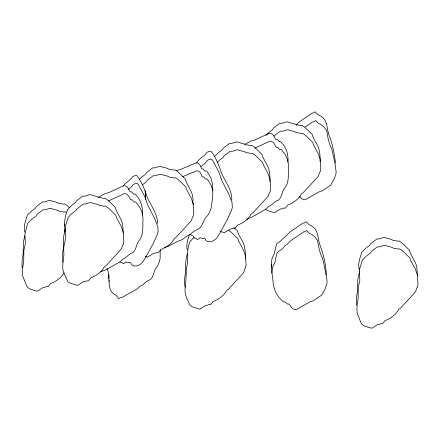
<?xml version="1.0" encoding="UTF-8"?>
<svg xmlns="http://www.w3.org/2000/svg" width="440" height="440" viewBox="0 0 440 440"><rect width="100%" height="100%" fill="white"/><g stroke="black" fill="none" stroke-linecap="round" stroke-linejoin="round"><path stroke-width="0.66" d="M65.093 231.946L65.599 225.753L68.222 217.278L72.353 213.158L76.093 210.424L76.901 208.868L83.336 203.995C86.201 204.705 88.308 202.406 91.179 202.543C93.946 204.127 97.257 203.572 99.77 205.645C101.75 204.99 103.483 206.954 105.418 206.008C109.439 208.307 112.178 212.003 115.687 215.012L116.622 217.855L121.204 226.309L123.107 231.858L123.849 240.939L123.25 244.552L122.513 245.245L121.49 248.787C116.457 254.485 111.227 260.062 106.068 265.623L104.368 266.701C101.981 271.92 96.124 275.853 90.877 277.811L88.242 280.995L86.526 280.83L85.118 281.556L83.468 281.738L77.561 285.428L70.774 283.426L67.991 281.804C65.978 278.096 64.405 274.115 62.942 270.122C62.002 263.885 64.394 257.857 63.8 251.664C62.849 244.954 67.227 238.513 65.093 231.946C63.751 224.274 64.773 216.53 67.7 209.38L71.825 205.26L75.57 202.532L76.373 200.976L82.814 196.097C85.679 196.812 87.786 194.507 90.651 194.651C93.418 196.229 96.734 195.674 99.248 197.747C101.228 197.098 102.96 199.056 104.896 198.11C108.917 200.415 111.656 204.105 115.165 207.114L116.1 209.963L121.638 220.88L122.579 223.96L123.321 233.041M160.232 249.997L160.116 258.66L159.077 262.537L158.191 264.825L155.276 269.121L152.603 276.518L151.547 278.366L150.359 279.499L146.3 281.512L142.632 285.021L140.008 286.336L136.824 289.141C131.94 292.006 126.792 294.668 121.787 297.561L120.852 297.468L118.635 298.639L116.342 295.614L114.675 294.272L113.96 294.162C105.886 288.195 111.227 276.93 107.173 268.862M157.57 223.377C157.564 213.642 150.716 205.546 147.103 196.917C144.711 189.387 141.674 181.797 136.791 175.522L134.778 175.676L132.655 176.638C130.449 180.736 125.395 182.138 123.145 186.12M231.787 199.683C232.078 189.712 224.994 181.451 221.331 172.656C218.933 165.127 215.903 157.537 211.019 151.261L209 151.415L206.882 152.383C204.413 156.799 198.781 158.246 196.708 162.938M326.387 274.885C325.87 264.715 323.625 254.48 319.935 245.02C317.537 238.436 318.654 229.625 311.465 225.869L308.864 224.582L306.097 221.722L304.084 223.031L303.138 222.998C298.623 226.21 293.925 229.202 289.542 232.364L286.231 235.879C282.937 237.804 280.918 241.775 277.074 243.364C274.835 248.023 275.226 253.55 272.206 257.966C269.918 266.629 272.828 275.423 273.235 284.114C274.401 289.668 276.447 294.987 280.511 299.079L283.767 302.225L284.993 301.846L287.441 304.018L289.086 304.013C290.923 306.482 292.49 310.062 296.186 309.722L310.602 301.499L313.203 300.8L321.607 295.174L324.923 289.41L326.97 283.657L326.997 280.027L324.192 265.293L322.867 259.375L320.518 253.787L319.138 248.924L317.372 240.202L314.787 236.792L312.048 234.641L309.447 233.349L306.68 230.489L304.661 231.798L303.721 231.77C299.206 234.982 294.509 237.969 290.125 241.137L287.408 244.134L285.01 245.619L281.925 249.348L278.218 251.62L277.216 252.83L276.463 254.733L275 262.273L272.789 266.739L271.865 272.998M176.566 170.445L179.372 169.934L196.119 162.844C199.716 162.663 200.574 166.304 201.691 168.911L203.346 169.015L204.765 171.094L206.547 171.017L207.103 171.529L210.793 177.672L212.273 182.903L212.801 190.867L212.702 197.423L211.024 208.401L209.539 212.218L208.384 214.467L204.941 218.691L201.399 225.979L199.485 228.448L194.436 230.885L190.311 234.339L186.137 236.511L182.325 239.558L177.87 241.285L167.712 246.648L166.771 246.554L164.72 247.753L164.335 247.478M142.318 215.083C142.951 208.835 141.658 202.318 137.792 197.252L135.058 193.903L133.776 194.205L131.692 191.884L130.059 191.78C128.645 189.184 127.556 185.504 123.904 185.636L108.235 192.869L105.534 193.391L98.065 197.516M287.958 162.008C288.404 155.953 287.106 149.699 283.355 144.798L280.627 141.455L279.339 141.752L277.255 139.43L275.622 139.326C274.208 136.73 273.119 133.05 269.467 133.183L253.798 140.415L251.097 140.938L244.827 144.447M245.278 258.544C245.696 253.913 245.179 249.079 243.892 244.574C242.281 239.74 238.601 235.813 237.413 230.808L234.047 227.601M269.962 181.484C270.116 177.056 269.797 172.42 268.477 168.119C266.871 163.284 263.186 159.357 262.004 154.352C258.495 151.349 255.756 147.653 251.735 145.354C249.799 146.295 248.067 144.337 246.087 144.991C243.573 142.912 240.257 143.473 237.496 141.889C234.625 141.746 232.518 144.051 229.653 143.336L223.218 148.214L222.409 149.771L218.669 152.499L214.539 156.618M320.111 161.453C320.265 157.02 319.946 152.383 318.626 148.082C317.02 143.253 313.341 139.321 312.152 134.321C308.644 131.312 305.905 127.617 301.884 125.318C299.948 126.264 298.216 124.3 296.236 124.955C293.722 122.881 290.411 123.437 287.645 121.853C284.774 121.715 282.667 124.014 279.802 123.305L273.367 128.183L272.558 129.739L268.818 132.468L266.002 135.46M24.8 235.857L23.348 242.396L23.155 254.249L22.275 258.825L22 263.406L22.149 267.982M65.192 229.499L63.619 236.638L63.421 248.49L62.541 253.066L62.266 257.653L62.414 262.224M187.319 253.792C185.636 259.781 185.273 265.991 185.669 272.19C184.707 277.052 183.843 282.32 185.114 287.177M359.216 272.916L357.77 279.455L357.572 291.313L356.697 295.889L356.422 300.471L356.57 305.041M63.971 272.916C61.215 277.745 55.836 281.754 50.611 283.569L47.977 286.754L46.261 286.589L44.852 287.315L43.197 287.496L37.296 291.187L36.108 290.906L30.503 289.185L27.726 287.557L26.499 285.566L22.671 275.88L22.523 271.304L22.798 266.723L23.678 262.147L23.875 250.289L25.449 243.155L24.86 234.597L27.099 225.352L27.957 223.031L32.081 218.917L35.827 216.183L37.334 214.038L43.071 209.754C45.936 210.463 48.043 208.164 50.908 208.302C53.675 209.886 56.991 209.33 59.505 211.404C61.485 210.749 63.217 212.713 65.153 211.767L66.281 212.487M189.563 234.262C188.04 239.146 185.818 244.459 187.237 249.629M139.469 179.46L141.818 176.963L145.558 174.235L146.366 172.678L152.801 167.799C155.666 168.514 157.773 166.21 160.644 166.353C163.405 167.931 166.722 167.376 169.235 169.45C171.215 168.801 172.948 170.759 174.884 169.812C178.904 172.117 181.643 175.808 185.152 178.816C187.424 186.456 194.04 192.726 192.852 201.3M217.316 162.393L219.191 160.397L222.937 157.669L223.74 156.112L230.181 151.234C233.041 151.948 235.153 149.644 238.018 149.787C240.785 151.371 244.101 150.81 246.615 152.884C248.589 152.235 250.322 154.193 252.258 153.246C256.284 155.551 259.017 159.247 262.526 162.25L263.461 165.099L268.043 173.547L269.946 179.097L270.688 188.177L270.089 191.796L269.352 192.484L268.329 196.026C263.296 201.724 258.065 207.301 252.912 212.861L251.207 213.939C248.82 219.159 242.963 223.091 237.721 225.049L235.087 228.234L233.371 228.074L231.957 228.795L230.307 228.982L224.4 232.672L220.105 231.435M194.134 237.353L190.476 240.972C185.597 249.656 189.233 259.254 186.395 268.23C186.191 275.297 185.939 282.238 185.042 289.245C184.547 295.152 187.836 300.388 190.245 305.498L193.023 307.12L199.815 309.127L205.716 305.432L207.367 305.25L208.78 304.53L210.496 304.689L213.131 301.505C218.372 299.547 224.23 295.614 226.617 290.395L228.322 289.317C233.475 283.756 238.706 278.179 243.738 272.481L244.767 268.939L245.498 268.252L246.098 264.632L245.355 255.552L243.458 250.003L238.876 241.555L237.941 238.706C234.773 235.994 232.243 232.711 228.8 230.423M296.247 125.103L298.595 122.425C302.979 119.262 307.675 116.27 312.191 113.058L313.137 113.091L315.15 111.782L317.916 114.642L320.518 115.929C327.712 119.686 326.596 128.496 328.988 135.075C332.69 143.919 334.235 153.522 335.533 162.998M273.889 136.076L280.329 131.203C283.19 131.912 285.302 129.613 288.167 129.751C290.934 131.335 294.25 130.779 296.764 132.853C298.743 132.198 300.476 134.162 302.407 133.216C306.433 135.514 309.172 139.211 312.675 142.219L313.616 145.062L318.192 153.516L320.095 159.066L320.837 168.141L320.238 171.76L319.506 172.453L318.478 175.995C313.445 181.687 308.215 187.264 303.061 192.83L301.356 193.908C298.969 199.128 293.111 203.06 287.87 205.018L285.236 208.203L283.52 208.038L282.106 208.758L280.456 208.945L274.549 212.636L267.762 210.634L265.54 209.33M128.414 189.431L131.049 187.352L133.183 184.597L135.305 183.634L137.319 183.48L138.336 184.503L144.727 196.389L147.631 204.875L154.506 218.24L157.828 226.765L158.092 231.902L157.273 234.575L153.159 243.722L145.189 258.209L142.505 262.301C139.843 265.166 135.734 267.586 131.874 264.996L130.51 262.416L128.095 262.702L125.884 261.954L123.552 263.791L121.55 262.383L120.676 262.543L119.873 262.136M201.058 166.419L205.271 163.097L207.411 160.341L209.528 159.379L211.547 159.22L212.559 160.243L218.95 172.128L221.859 180.615L228.734 193.98L232.051 202.505L232.315 207.642L231.501 210.315L227.387 219.461L219.412 233.948L216.733 238.04C214.071 240.911 209.963 243.331 206.102 240.735L204.738 238.156L202.323 238.441L200.112 237.694L197.78 239.531L197.148 239.41L195.778 238.123L194.403 238.189L192.979 235.901L191.356 235.252L190.46 234.24M142.34 184.861L146.086 182.127L147.593 179.988L153.329 175.698C156.189 176.407 158.301 174.108 161.166 174.246C163.933 175.83 167.244 175.274 169.757 177.347C171.738 176.693 173.47 178.656 175.406 177.711C179.432 180.01 182.166 183.706 185.674 186.714L186.61 189.558L191.191 198.011L193.094 203.561L193.837 212.641L193.237 216.255L192.5 216.948L191.477 220.49C186.445 226.188 181.214 231.764 176.061 237.325L174.356 238.403C171.969 243.623 166.111 247.555 160.87 249.513L158.235 252.698L156.519 252.532L155.106 253.259L153.456 253.44L147.548 257.131L145.118 256.471M305.179 126.99L312.774 121.831L313.72 121.858L315.733 120.549L318.5 123.409L321.101 124.702L323.846 126.852L325.875 129.222L326.931 131.863L328.196 138.985L329.571 143.847L331.92 149.435L334.928 163.152L336.116 171.771L336.023 173.718L334.411 178.464L330.66 185.235L322.262 190.861L319.66 191.56L305.245 199.782C302.902 199.892 300.68 198.429 299.717 196.323M108.763 200.827L124.432 193.595C128.084 193.463 129.173 197.142 130.587 199.744L132.22 199.848L134.305 202.163L135.592 201.867L138.32 205.211C142.186 210.281 143.479 216.794 142.846 223.042C142.84 228.839 143.138 235.021 139.535 239.993C136.109 243.469 136.692 249.354 132.968 252.544C128.986 253.561 126.803 257.477 123.294 258.913L119.438 262.185C114.554 265.051 109.401 267.713 104.401 270.606L103.466 270.512L101.585 271.739L100.909 271.128M254.931 148.082L269.995 141.141C273.647 141.009 274.736 144.689 276.149 147.29L277.783 147.395L279.873 149.71L281.155 149.413L283.882 152.757C287.755 157.828 289.041 164.34 288.409 170.588C288.404 176.385 288.706 182.567 285.098 187.539C281.672 191.015 282.255 196.9 278.537 200.09C274.549 201.108 272.365 205.024 268.862 206.459L265.001 209.732C260.117 212.597 254.969 215.259 249.964 218.152L249.029 218.059L247.148 219.285L246.741 219.005M182.837 176.578L196.647 170.803C200.244 170.621 201.102 174.262 202.224 176.869L203.874 176.979L205.293 179.053L207.075 178.976L207.631 179.493L211.321 185.631L212.801 190.867M69.031 207.587L67.633 205.81L64.625 203.869C62.689 204.815 60.962 202.851 58.982 203.506C56.469 201.432 53.152 201.988 50.386 200.409C47.52 200.266 45.408 202.571 42.548 201.856L36.108 206.734L35.305 208.291L31.559 211.019L27.434 215.138C25.751 220.583 23.084 226.485 24.855 232.249M192.885 201.927L193.314 204.743M109.026 280.319L109.412 281.391M359.271 269.313C357.506 263.549 360.168 257.642 361.851 252.197L365.981 248.083L369.721 245.35L370.53 243.793L376.965 238.915C379.83 239.63 381.937 237.325 384.808 237.468C387.569 239.052 390.885 238.491 393.399 240.57C395.379 239.916 397.111 241.874 399.047 240.933C403.068 243.232 405.807 246.928 409.316 249.931L410.25 252.78L415.789 263.697L416.73 266.778L417.478 275.858M64.856 225.374L64.57 224.054M271.282 264.226L271.695 267.234M145.206 190.707L145.734 198.666M145.216 191.818L145.745 199.777M108.785 274.368L108.779 278.696M359.277 271.662L359.865 280.22L358.292 287.353L358.094 299.211L357.22 303.787L356.945 308.368L357.093 312.939L360.916 322.625L362.142 324.621L364.925 326.249L371.712 328.251L377.619 324.561L379.269 324.374L380.683 323.653L382.399 323.818L385.033 320.628C390.275 318.67 396.132 314.738 398.519 309.518L400.224 308.445C405.377 302.88 410.608 297.303 415.641 291.605L416.664 288.068L417.401 287.375L418 283.756L417.257 274.676L415.355 269.126L410.773 260.678L409.838 257.829C406.329 254.826 403.596 251.13 399.57 248.831C397.634 249.772 395.901 247.814 393.921 248.468C391.408 246.389 388.097 246.95 385.33 245.366C382.465 245.223 380.353 247.528 377.493 246.813L371.052 251.691L370.249 253.248L366.504 255.976L362.379 260.095L359.755 268.576L359.277 271.662"/></g></svg>
